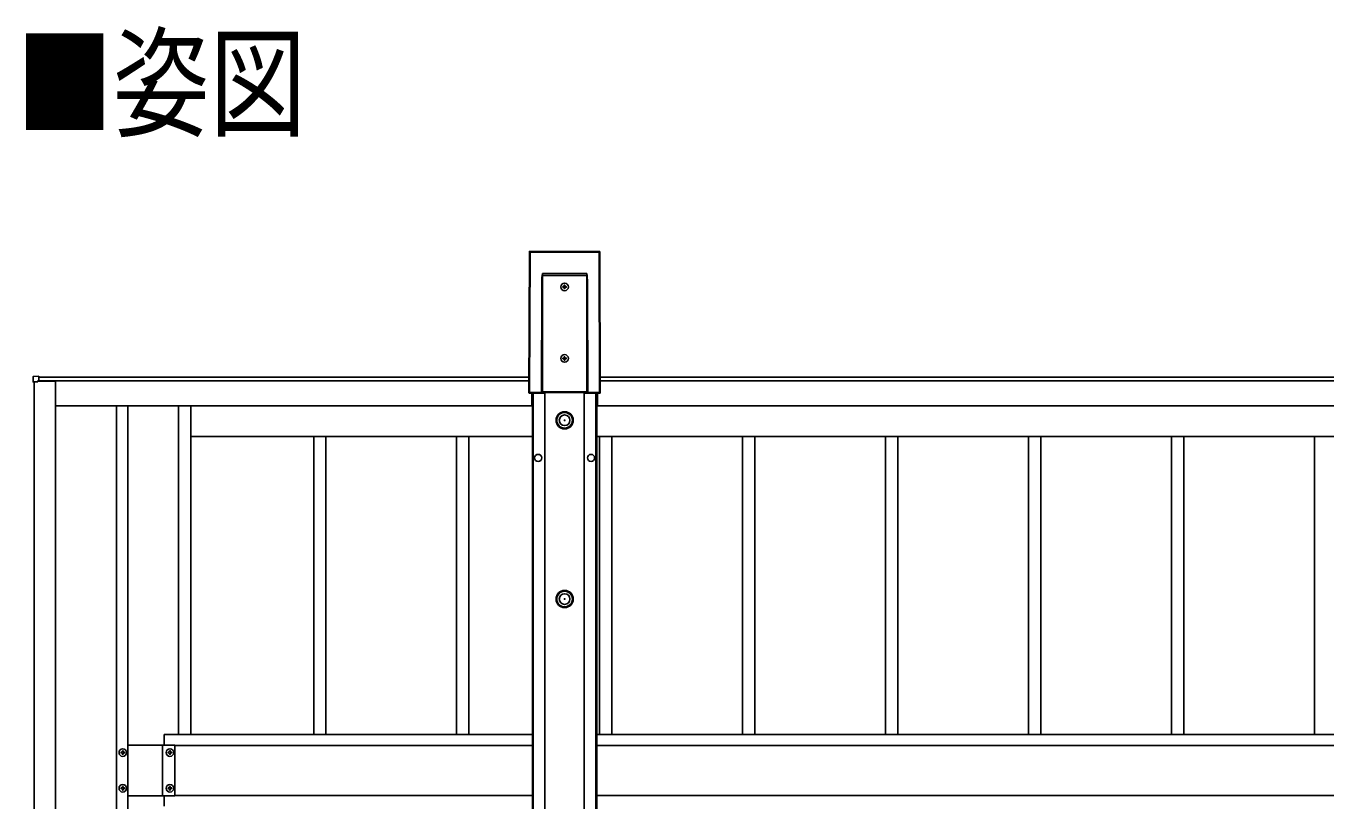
# Model space of a CAD drawing. Units: millimetres, scale not verified. Extents: x -10512 to 10512, y -7425 to 7425.
# Drawn here: x -2741 to -923, y 2552 to 3636 of the extents above; entities that cross this region are included whole.
import ezdxf
from ezdxf.enums import TextEntityAlignment as Align

# ---------------------------------------------------------------- set-up
doc = ezdxf.new("R2010")
doc.units = ezdxf.units.MM
doc.header["$LTSCALE"] = 30
doc.layers.add('0-2_USER1', color=3, linetype='Continuous')
doc.layers.add('0-4_YKK_A1', color=4, linetype='Continuous')
doc.styles.add('ＭＳ ゴシック', font='')
doc.styles.get('ＭＳ ゴシック').set_extended_font_data('MS Gothic')

msp = doc.modelspace()

# ---------------------------------------------------------------- linework, layer by layer
at = {"layer": '0-4_YKK_A1'}
for p, q in [((-2036.85, 3320.52), (-2037.48, 3123.38)), ((-2037, 3123.86), (-2036.37, 3320.04)), ((-2036.37, 3320.04), (-2036.85, 3320.52)), ((-2036.85, 3320.52), (-2036.85, 3320.52)), ((-2035.87, 3320.01), (-2036.5, 3123.83)), ((-1938.84, 3321.02), (-2036.35, 3321.02)), ((-2036.35, 3321.02), (-2035.87, 3320.54)), ((-1938.84, 3321.02), (-2036.35, 3321.02)), ((-2036.35, 3321.02), (-2036.35, 3321.02)), ((-2035.87, 3320.54), (-1939.32, 3320.54)), ((-2035.87, 3320.54), (-2035.87, 3320.01)), ((-1939.32, 3320.01), (-2035.87, 3320.01)), ((-1939.32, 3320.54), (-1938.84, 3321.02)), ((-1939.32, 3320.54), (-1939.32, 3320.01)), ((-1938.69, 3123.83), (-1939.32, 3320.01)), ((-1938.84, 3321.02), (-1938.84, 3321.02)), ((-1938.34, 3320.52), (-1938.82, 3320.04)), ((-1938.82, 3320.04), (-1938.19, 3123.86)), ((-1937.71, 3123.38), (-1938.34, 3320.52)), ((-1937.71, 3123.38), (-1938.34, 3320.52)), ((-1938.34, 3320.52), (-1938.34, 3320.52)), ((-2018.65, 3289.93), (-1956.54, 3289.93)), ((-1956.53, 3287.32), (-2018.65, 3287.32)), ((-2018.65, 3287.32), (-2018.65, 3124.39)), ((-1987.11, 3272.79), (-1987.11, 3273.75)), ((-1956.53, 3124.39), (-1956.53, 3287.32)), ((-2020.12, 3123.94), (-2019.65, 3270.72)), ((-2019.15, 3270.7), (-2019.62, 3123.91)), ((-2019.15, 3124.39), (-2019.15, 3270.7)), ((-1956.03, 3270.7), (-1956.03, 3124.39)), ((-1955.56, 3123.91), (-1956.03, 3270.7)), ((-1955.53, 3270.72), (-1955.06, 3123.94)), ((-1987.17, 3172.79), (-1987.17, 3173.75)), ((-2723.09, 3146.71), (-2730.62, 3146.25)), ((-2723.09, 3146.21), (-2723.09, 3146.71)), ((-2723.09, 3140.31), (-2723.09, 3146.21)), ((-2730.62, 3138.51), (-2724.91, 3138.51)), ((-2729.59, 629.47), (-2729.59, 3138.51)), ((-2724.91, 3138.51), (-2724.59, 3138.51)), ((-2724.59, 3138.51), (-2724.59, 3139.71)), ((-2699.59, 3139.69), (-2724.59, 3139.69)), ((-2724.09, 3139.69), (-2724.09, 3140.01)), ((-2723.09, 3145.19), (-2037.41, 3145.19)), ((-2723.09, 3140.19), (-2037.42, 3140.19)), ((-2721.09, 3140.17), (-2037.42, 3140.17)), ((-2721.09, 3140.17), (-2721.09, 3139.69)), ((-2699.59, 662.78), (-2699.59, 3139.69)), ((-1937.78, 3145.19), (88.59, 3145.19)), ((-1937.76, 3140.19), (88.58, 3140.19)), ((-1937.76, 3140.17), (88.58, 3140.17)), ((-2037.48, 3123.38), (-2037.48, 3123.38)), ((-2036.5, 3123.36), (-2036.98, 3122.88)), ((-2036.98, 3122.88), (-2016.22, 3122.88)), ((-2036.98, 3122.88), (-2016.22, 3122.88)), ((-2036.98, 3122.88), (-2036.98, 3122.88)), ((-2036.5, 3123.83), (-2020.12, 3123.83)), ((-2036.5, 3123.83), (-2036.5, 3123.36)), ((-2019.18, 3123.36), (-2036.5, 3123.36)), ((-2033.65, 3105.2), (-2033.65, 3122.88)), ((-2033.65, 3105.19), (-2033.65, 3122.88)), ((-2033.65, 3120.2), (-2032.65, 3120.2)), ((-2032.59, 3122.88), (-2032.59, 1029.76)), ((-2031.39, 3122.88), (-2031.39, 1029.76)), ((-2019.62, 3123.91), (-2019.15, 3124.39)), ((-2018.65, 3123.89), (-2019.18, 3123.36)), ((-2018.65, 3124.39), (-1956.53, 3124.39)), ((-2018.65, 3124.39), (-2018.65, 3123.89)), ((-1956.53, 3123.89), (-2018.65, 3123.89)), ((-2016.22, 3122.88), (-2015.97, 3123.76)), ((-2015.97, 3123.76), (-1959.09, 3123.76)), ((-2015.09, 3123.76), (-2015.09, 1147.93)), ((-1960.09, 3123.76), (-1960.09, 1147.93)), ((-1959.09, 3123.76), (-1958.84, 3122.88)), ((-1958.84, 3122.88), (-1938.21, 3122.88)), ((-1958.84, 3122.88), (-1938.21, 3122.88)), ((-1956.53, 3124.39), (-1956.53, 3123.89)), ((-1956, 3123.36), (-1956.53, 3123.89)), ((-1956.03, 3124.39), (-1955.56, 3123.91)), ((-1938.69, 3123.36), (-1956, 3123.36)), ((-1955.07, 3123.83), (-1938.69, 3123.83)), ((-1943.79, 3122.88), (-1943.79, 1029.76)), ((-1942.65, 3120.2), (-1941.65, 3120.2)), ((-1942.59, 3122.88), (-1942.59, 1029.76)), ((-1941.65, 3105.2), (-1941.65, 3122.88)), ((-1941.65, 3105.19), (-1941.65, 3122.88)), ((-1938.69, 3123.36), (-1938.69, 3123.83)), ((-1938.21, 3122.88), (-1938.69, 3123.36)), ((-1938.21, 3122.88), (-1938.21, 3122.88)), ((-1938.19, 3123.86), (-1937.71, 3123.38)), ((-1937.71, 3123.38), (-1937.71, 3123.38)), ((-2699.59, 3105.19), (-2032.59, 3105.19)), ((-2614.59, 3105.19), (-2614.59, 662.78)), ((-2598.59, 3105.19), (-2598.59, 662.78)), ((-2527.59, 3105.19), (-2527.59, 2645.2)), ((-2510.59, 3105.19), (-2510.59, 2645.2)), ((-1942.59, 3105.19), (93.41, 3105.19)), ((-2510.59, 3062.2), (-2323.49, 3062.2)), ((-2338.59, 2645.2), (-2338.59, 3062.2)), ((-2338.59, 3062.2), (-2123.49, 3062.2)), ((-2321.59, 2645.2), (-2321.59, 3062.2)), ((-2138.59, 2645.2), (-2138.59, 3062.2)), ((-2138.59, 3062.2), (-2032.59, 3062.2)), ((-2121.59, 2645.2), (-2121.59, 3062.2)), ((-1942.59, 3062.2), (-1523.49, 3062.2)), ((-1938.59, 2645.2), (-1938.59, 3062.2)), ((-1921.59, 2645.2), (-1921.59, 3062.2)), ((-1738.59, 2645.2), (-1738.59, 3062.2)), ((-1721.59, 2645.2), (-1721.59, 3062.2)), ((-1538.59, 2645.2), (-1538.59, 3062.2)), ((-1538.59, 3062.2), (-1323.49, 3062.2)), ((-1521.59, 2645.2), (-1521.59, 3062.2)), ((-1338.59, 2645.2), (-1338.59, 3062.2)), ((-1338.59, 3062.2), (-1123.49, 3062.2)), ((-1321.59, 2645.2), (-1321.59, 3062.2)), ((-1138.59, 2645.2), (-1138.59, 3062.2)), ((-1138.59, 3062.2), (-923.49, 3062.2)), ((-1121.59, 2645.2), (-1121.59, 3062.2)), ((-938.59, 2645.2), (-938.59, 3062.2)), ((-938.59, 3062.2), (-723.49, 3062.2)), ((-2547.59, 2645.2), (-2547.59, 2630.7)), ((-2547.59, 2645.2), (-2032.59, 2645.2)), ((-1942.59, 2645.2), (93.41, 2645.2)), ((-2606.07, 2621.64), (-2606.07, 2622.6)), ((-2532.59, 2630.7), (-2598.59, 2630.7)), ((-2532.59, 2630.7), (-2598.59, 2630.7)), ((-2550.09, 2559.7), (-2550.09, 2630.7)), ((-2550.09, 2559.7), (-2550.09, 2630.7)), ((-2540.07, 2621.64), (-2540.07, 2622.6)), ((-2532.59, 2559.7), (-2532.59, 2630.7)), ((-2532.59, 2559.7), (-2532.59, 2630.7)), ((-2532.59, 2630.2), (-2032.59, 2630.2)), ((-1942.59, 2630.2), (93.41, 2630.2)), ((-2606.07, 2571.64), (-2606.07, 2572.6)), ((-2540.07, 2571.64), (-2540.07, 2572.6)), ((-2532.59, 2559.7), (-2598.59, 2559.7)), ((-2532.59, 2559.7), (-2598.59, 2559.7)), ((-2547.59, 2545.2), (-2547.59, 2559.7)), ((-2532.59, 2560.2), (-2032.59, 2560.2)), ((-1942.59, 2560.2), (93.41, 2560.2))]:
    msp.add_line(p, q, dxfattribs=at)
for points in [[(-2036.85, 3320.52), (-2037.48, 3123.38), (-2037, 3123.86)], [(-2019.01, 3287.34), (-2018.74, 3289.32), (-2018.65, 3289.89), (-2018.65, 3289.93)], [(-2018.65, 3287.32), (-2018.68, 3287.32), (-2018.7, 3287.32), (-2018.72, 3287.32), (-2018.74, 3287.32), (-2018.77, 3287.32), (-2018.79, 3287.32), (-2018.81, 3287.32), (-2018.83, 3287.32)], [(-1987.11, 3273.75), (-1988.07, 3273.75), (-1988.07, 3272.79)], [(-1956.35, 3287.32), (-1956.49, 3289.31), (-1956.53, 3289.89), (-1956.54, 3289.93)], [(-1956.53, 3287.32), (-1956.51, 3287.32), (-1956.49, 3287.32), (-1956.46, 3287.32), (-1956.44, 3287.32), (-1956.42, 3287.32), (-1956.39, 3287.32), (-1956.37, 3287.32), (-1956.35, 3287.32)], [(-1989.03, 3271.83), (-1989.99, 3271.83), (-1989.99, 3270.87), (-1989.03, 3270.87)], [(-1988.07, 3269.91), (-1988.07, 3268.95), (-1987.11, 3268.95), (-1987.11, 3269.91)], [(-1986.15, 3270.87), (-1985.19, 3270.87), (-1985.19, 3271.83), (-1986.15, 3271.83)], [(-1989.09, 3171.83), (-1990.05, 3171.83), (-1990.05, 3170.87), (-1989.09, 3170.87)], [(-1987.17, 3173.75), (-1988.13, 3173.75), (-1988.13, 3172.79)], [(-1988.13, 3169.91), (-1988.13, 3168.95), (-1987.17, 3168.95), (-1987.17, 3169.91)], [(-1986.21, 3170.87), (-1985.25, 3170.87), (-1985.25, 3171.83), (-1986.21, 3171.83)], [(-2731.09, 3145.75), (-2731.09, 3138.51), (-2730.62, 3138.51)], [(-2724.29, 3140.01), (-2723.09, 3140.01), (-2723.09, 3140.31)], [(-2018.65, 3124.39), (-2018.75, 3124.39), (-2018.84, 3124.39), (-2018.92, 3124.39), (-2019, 3124.39), (-2019.06, 3124.39), (-2019.11, 3124.39), (-2019.14, 3124.39), (-2019.15, 3124.39)], [(-1956.53, 3124.39), (-1956.44, 3124.39), (-1956.35, 3124.39), (-1956.26, 3124.39), (-1956.19, 3124.39), (-1956.13, 3124.39), (-1956.08, 3124.39), (-1956.05, 3124.39), (-1956.03, 3124.39)], [(-2607.03, 2619.72), (-2607.99, 2619.72), (-2607.99, 2620.68), (-2607.03, 2620.68)], [(-2606.07, 2622.6), (-2605.11, 2622.6), (-2605.11, 2621.64)], [(-2605.11, 2618.76), (-2605.11, 2617.8), (-2606.07, 2617.8), (-2606.07, 2618.76)], [(-2604.15, 2620.68), (-2603.19, 2620.68), (-2603.19, 2619.72), (-2604.15, 2619.72)], [(-2541.03, 2619.72), (-2541.99, 2619.72), (-2541.99, 2620.68), (-2541.03, 2620.68)], [(-2540.07, 2622.6), (-2539.11, 2622.6), (-2539.11, 2621.64)], [(-2539.11, 2618.76), (-2539.11, 2617.8), (-2540.07, 2617.8), (-2540.07, 2618.76)], [(-2538.15, 2620.68), (-2537.19, 2620.68), (-2537.19, 2619.72), (-2538.15, 2619.72)], [(-2607.03, 2569.72), (-2607.99, 2569.72), (-2607.99, 2570.68), (-2607.03, 2570.68)], [(-2606.07, 2572.6), (-2605.11, 2572.6), (-2605.11, 2571.64)], [(-2605.11, 2568.76), (-2605.11, 2567.8), (-2606.07, 2567.8), (-2606.07, 2568.76)], [(-2604.15, 2570.68), (-2603.19, 2570.68), (-2603.19, 2569.72), (-2604.15, 2569.72)], [(-2541.03, 2569.72), (-2541.99, 2569.72), (-2541.99, 2570.68), (-2541.03, 2570.68)], [(-2540.07, 2572.6), (-2539.11, 2572.6), (-2539.11, 2571.64)], [(-2539.11, 2568.76), (-2539.11, 2567.8), (-2540.07, 2567.8), (-2540.07, 2568.76)], [(-2538.15, 2570.68), (-2537.19, 2570.68), (-2537.19, 2569.72), (-2538.15, 2569.72)]]:
    msp.add_lwpolyline(points, dxfattribs=at)
for centre, radius in [((-1987.59, 3271.35), 5.3), ((-1987.65, 3171.35), 5.3), ((-1987.59, 3084.85), 12), ((-1987.59, 3084.85), 10.88), ((-1987.59, 3084.85), 7.48), ((-1987.59, 3084.85), 0.5), ((-2024.59, 3032.2), 5), ((-1950.59, 3032.2), 5), ((-1987.59, 2834.85), 12), ((-1987.59, 2834.85), 10.88), ((-1987.59, 2834.85), 7.48), ((-1987.59, 2834.85), 0.5), ((-2605.59, 2620.2), 5.3), ((-2539.59, 2620.2), 5.3), ((-2605.59, 2570.2), 5.3), ((-2539.59, 2570.2), 5.3)]:
    msp.add_circle(centre, radius, dxfattribs=at)
for centre, radius, start, end in [((-2036.35, 3320.52), 0.5, 90, 179.81634), ((-2036.34, 3320.51), 0.501, 90.24971, 179.75029), ((-2035.87, 3320.04), 0.501, 90.24971, 179.75029), ((-2035.97, 3322.77), 2.76, 261.80183, 272.1952), ((-1939.32, 3320.04), 0.501, 0.24971, 89.75029), ((-1939.21, 3322.77), 2.76, 267.8048, 278.19817), ((-1938.84, 3320.52), 0.5, 0.18366, 90), ((-1938.84, 3320.51), 0.501, 0.24971, 89.75029), ((-2020.22, 3278.34), 9.09, 81.20266, 82.35702), ((-1577.28, 3257.35), 442.57, 175.77814, 176.1178), ((-2255.27, 3246.35), 301.89, 7.80423, 8.30085), ((-1954.96, 3278.34), 9.09, 97.64298, 98.79734), ((-2019.55, 3267.97), 2.76, 81.80183, 92.1952), ((-1989.03, 3272.79), 0.96, 270, 0), ((-1989.03, 3269.91), 0.96, 0, 90), ((-1986.15, 3272.79), 0.96, 180, 270), ((-1986.15, 3269.91), 0.96, 90, 180), ((-1955.64, 3267.97), 2.76, 87.8048, 98.19817), ((-1989.09, 3172.79), 0.96, 270, 0), ((-1989.09, 3169.91), 0.96, 0, 90), ((-1986.21, 3172.79), 0.96, 180, 270), ((-1986.21, 3169.91), 0.96, 90, 180), ((-2730.59, 3145.75), 0.5, 93.5, 180), ((-2724.29, 3139.71), 0.3, 90, 180), ((-2036.98, 3123.38), 0.5, 179.81634, 270), ((-2036.98, 3123.38), 0.501, 180.24971, 269.75029), ((-2036.5, 3123.86), 0.501, 180.24971, 269.75029), ((-2036.6, 3126.59), 2.76, 261.80183, 272.1952), ((-2020.02, 3121.18), 2.76, 81.80183, 92.1952), ((-2019.71, 3121.07), 2.79, 88.18282, 98.39155), ((-2018.65, 3124.39), 0.501, 180.24971, 269.75029), ((-1956.53, 3124.39), 0.501, 270.24971, 359.75029), ((-1955.48, 3121.07), 2.79, 81.60845, 91.81718), ((-1955.17, 3121.18), 2.76, 87.8048, 98.19817), ((-1938.58, 3126.59), 2.76, 267.8048, 278.19817), ((-1938.69, 3123.86), 0.501, 270.24971, 359.75029), ((-1938.21, 3123.38), 0.5, 270, 0.18366), ((-1938.21, 3123.38), 0.501, 270.24971, 359.75029), ((-2607.03, 2621.64), 0.96, 270, 0), ((-2607.03, 2618.76), 0.96, 0, 90), ((-2604.15, 2621.64), 0.96, 180, 270), ((-2604.15, 2618.76), 0.96, 90, 180), ((-2541.03, 2621.64), 0.96, 270, 0), ((-2541.03, 2618.76), 0.96, 0, 90), ((-2538.15, 2621.64), 0.96, 180, 270), ((-2538.15, 2618.76), 0.96, 90, 180), ((-2607.03, 2571.64), 0.96, 270, 0), ((-2607.03, 2568.76), 0.96, 0, 90), ((-2604.15, 2571.64), 0.96, 180, 270), ((-2604.15, 2568.76), 0.96, 90, 180), ((-2541.03, 2571.64), 0.96, 270, 0), ((-2541.03, 2568.76), 0.96, 0, 90), ((-2538.15, 2571.64), 0.96, 180, 270), ((-2538.15, 2568.76), 0.96, 90, 180)]:
    msp.add_arc(centre, radius, start, end, dxfattribs=at)
for centre, major_axis, ratio, start_param, end_param in [((-2018.65, 3269.56), (0, -19.08), 0.052413, 3.5123474, 4.6513024), ((-2018.65, 3269.53), (0, -19.08), 0.026207, 3.5123474, 4.6513024), ((-2015.56, 3287.32), (0, -50), 0.061774, 4.6600291, 4.7123946), ((-1959.62, 3287.32), (0, -50), 0.061774, 1.5707907, 1.6231562), ((-1956.53, 3269.53), (0, -19.08), 0.026207, 1.6318829, 2.7708379), ((-1956.53, 3269.56), (0, -19.08), 0.052413, 1.6318829, 2.7708379), ((-2019.12, 3123.94), (-0.543, -0.848), 0.992387, 5.2824884, 5.3922079), ((-2019.18, 3123.86), (0.941, -0.042), 0.529688, 3.2789358, 4.7362857), ((-2019.12, 3123.92), (-0.293, -0.417), 0.981557, 5.3232786, 5.4329981), ((-2019.18, 3123.86), (0.185, -0.478), 0.839234, 4.3937254, 5.8510754), ((-1956, 3123.86), (-0.185, -0.478), 0.839234, 0.4321099, 1.8894599), ((-1956, 3123.86), (0.941, 0.042), 0.529688, 4.6884922, 6.1458421), ((-1956.07, 3123.92), (0.293, -0.417), 0.981557, 0.8501872, 0.9599067), ((-1956.07, 3123.94), (0.543, -0.848), 0.992387, 0.8909775, 1.0006969)]:
    msp.add_ellipse(centre, major_axis=major_axis, ratio=ratio, start_param=start_param, end_param=end_param, dxfattribs=at)

# ---------------------------------------------------------------- texts
at = {"layer": '0-2_USER1', "style": 'ＭＳ ゴシック', "width": 0.8}
msp.add_text('■姿図', height=123.8, dxfattribs=at).set_placement((-2754.51, 3457.2), align=Align.BOTTOM_LEFT)

doc.saveas('drawing.dxf')
